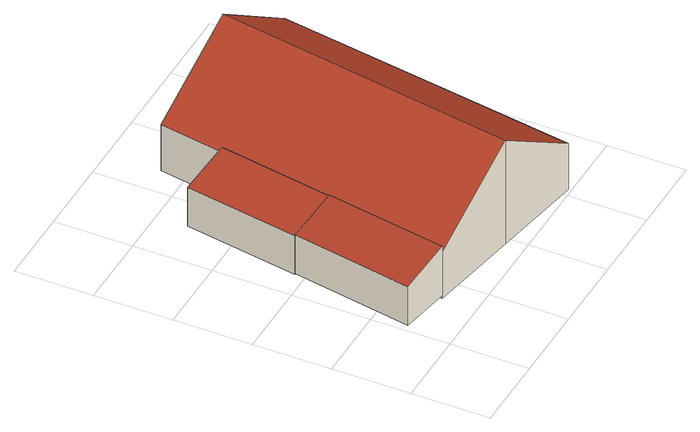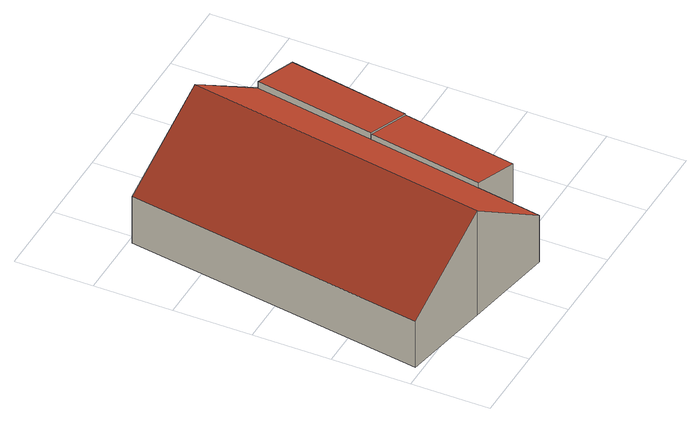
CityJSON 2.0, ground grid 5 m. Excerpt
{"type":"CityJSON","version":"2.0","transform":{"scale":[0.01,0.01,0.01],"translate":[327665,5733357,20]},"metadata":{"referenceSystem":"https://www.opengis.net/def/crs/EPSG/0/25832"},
"CityObjects":{
"building1":{"type":"Building","attributes":{"Geometrietyp2DReferenz":"3000","Gemeindeschluessel":"05170012","function":"31001_2463","roofType":"2100","measuredHeight":3.55},"address":[{"country":"Germany","locality":"Hamminkeln","thoroughfareNumber":"13","thoroughfareName":"Alte Poststraße"}],"geometry":[{"type":"Solid","lod":"2","boundaries":[[[[0,1,2,3]],[[4,5,1,0]],[[6,7,5,4]],[[3,2,7,6]],[[4,0,3,6]],[[1,5,7,2]]]],"semantics":{"surfaces":[{"type":"WallSurface"},{"type":"RoofSurface"},{"type":"GroundSurface"}],"values":[[0,0,0,0,1,2]]}}]},
"building2":{"type":"Building","attributes":{"Geometrietyp2DReferenz":"3000","Gemeindeschluessel":"05170012","function":"51009_1610","roofType":"2100","measuredHeight":3.54},"geometry":[{"type":"Solid","lod":"2","boundaries":[[[[8,9,10,11]],[[12,13,9,8]],[[14,15,13,12]],[[11,10,15,14]],[[12,8,11,14]],[[9,13,15,10]]]],"semantics":{"surfaces":[{"type":"WallSurface"},{"type":"RoofSurface"},{"type":"GroundSurface"}],"values":[[0,0,0,0,1,2]]}}]},
"building3":{"type":"Building","attributes":{"Geometrietyp2DReferenz":"3000","Gemeindeschluessel":"05170012","function":"31001_2720","roofType":"3100","measuredHeight":7.52},"address":[{"country":"Germany","locality":"Hamminkeln","thoroughfareNumber":"13","thoroughfareName":"Alte Poststraße"}],"geometry":[{"type":"Solid","lod":"2","boundaries":[[[[16,17,18,19]],[[20,21,17,16]],[[22,23,21,20]],[[24,25,23,22]],[[26,27,25,24]],[[28,29,27,26]],[[19,18,29,28]],[[22,20,16,19,24]],[[28,26,24,19]],[[17,21,23,25,27,29,18]]]],"semantics":{"surfaces":[{"type":"WallSurface"},{"type":"RoofSurface"},{"type":"GroundSurface"}],"values":[[0,0,0,0,0,0,0,1,1,2]]}}]}
},
"vertices":[
[25,277,372],[25,277,93],[353,222,93],[353,222,448],[160,1058,372],[160,1058,93],[488,1002,448],[488,1002,93],
[160,1058,364],[160,1058,86],[488,1002,86],[488,1002,440],[287,1798,364],[287,1798,86],[615,1742,440],[615,1742,86],
[353,222,404],[353,222,70],[953,121,70],[953,121,821],[488,1002,404],[488,1002,70],[687,2160,404],[687,2160,70],[1271,2059,821],[1271,2059,70],[1854,1958,404],[1854,1958,70],[1552,20,404],[1552,20,70]
]}
